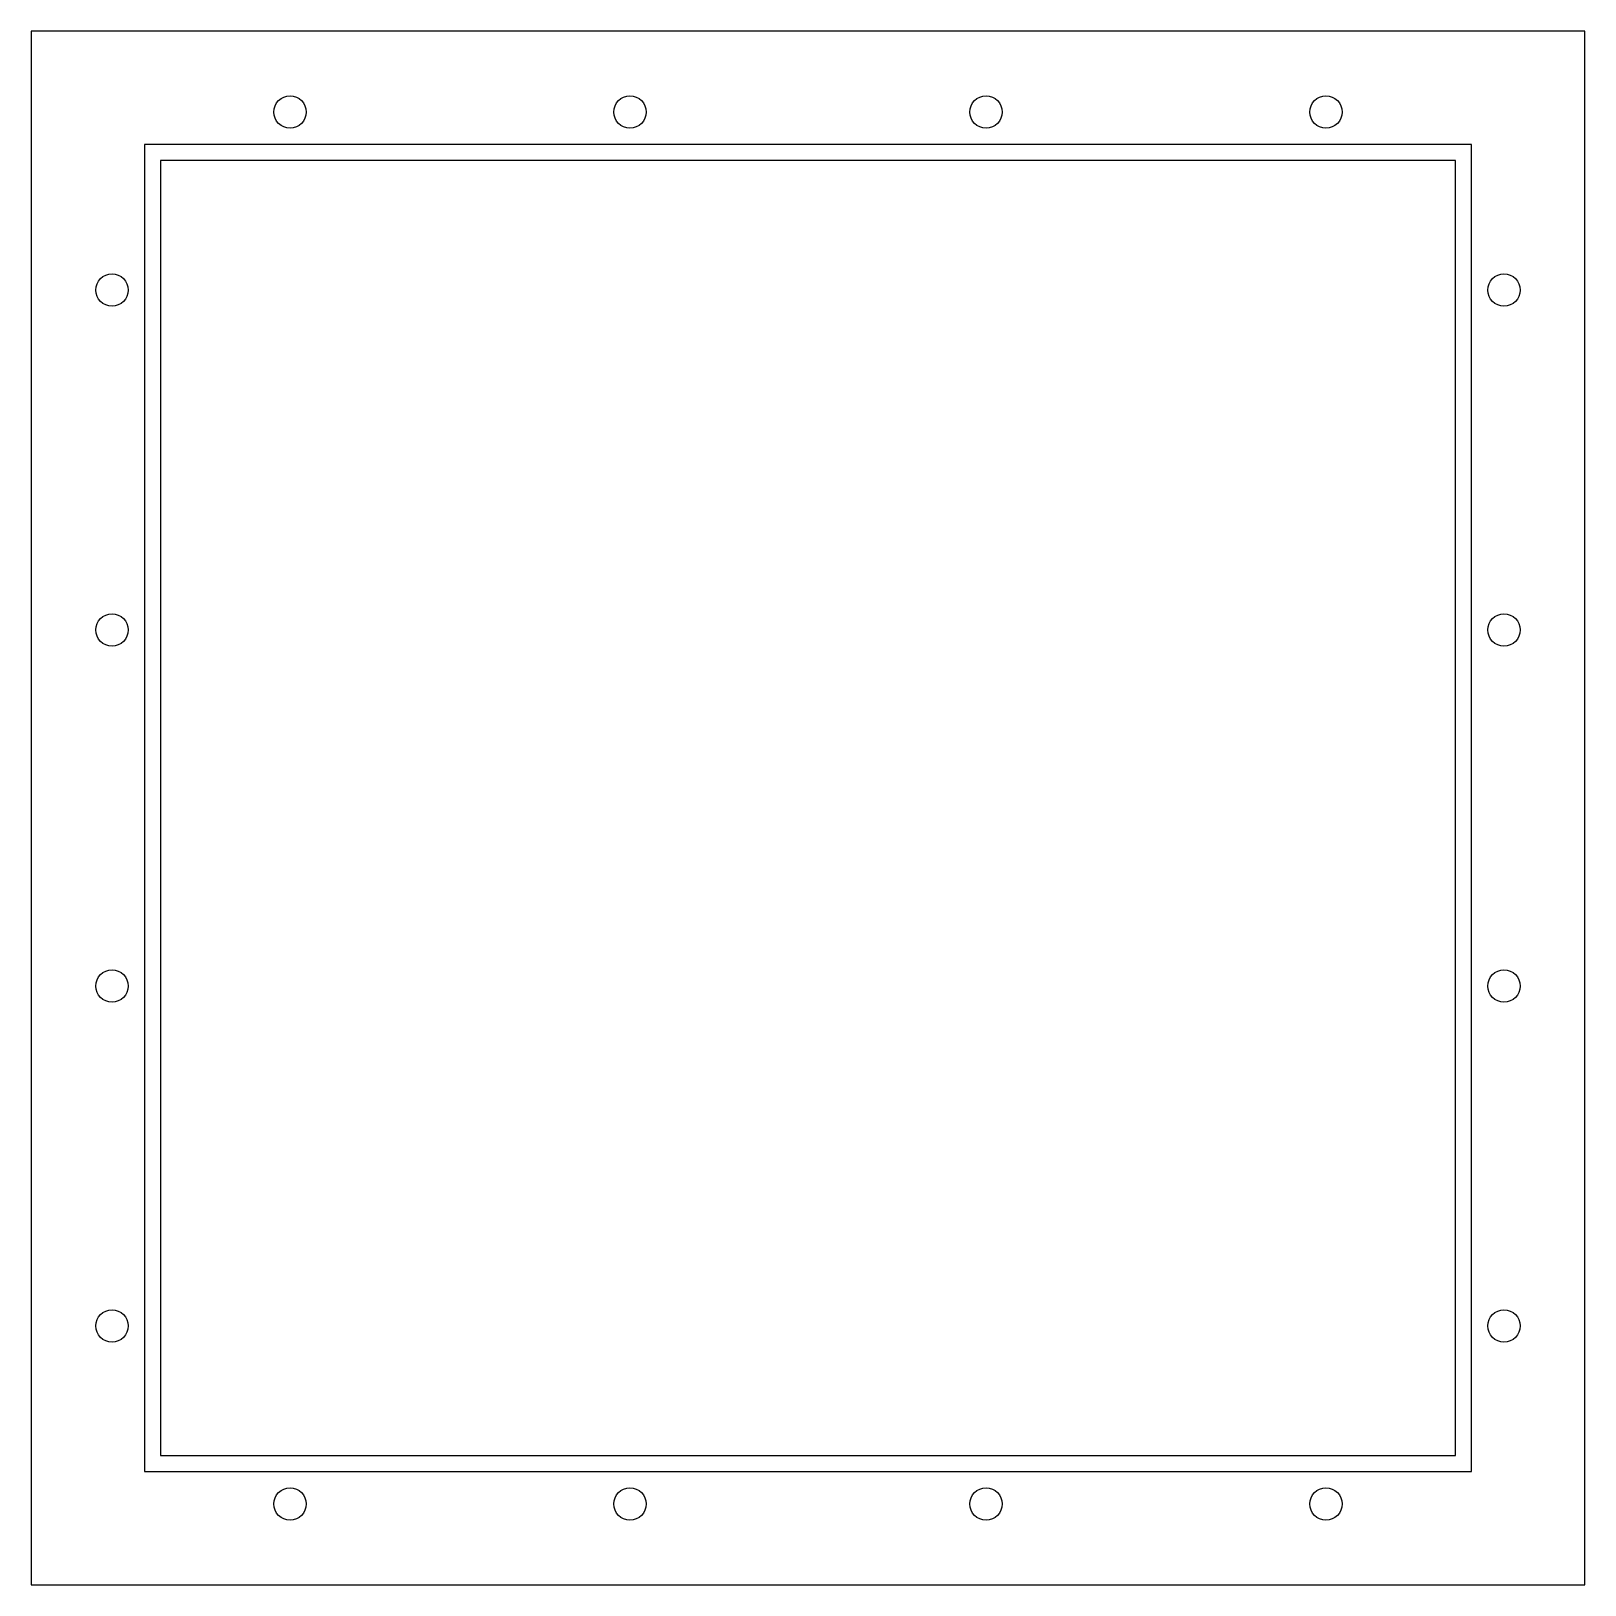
# Model space of a CAD drawing. Header units: inches. Extents: x 0 to 12, y 0 to 12.
import ezdxf

# ---------------------------------------------------------------- set-up
doc = ezdxf.new("R2010")
doc.units = ezdxf.units.IN
doc.header["$MEASUREMENT"] = 0
doc.layers.add('Default', color=70, linetype='Continuous')

msp = doc.modelspace()

# ---------------------------------------------------------------- linework, layer by layer
at = {"layer": 'Default'}
for points in [[(0, 0), (12, 0), (12, 12), (0, 12)], [(0.875, 0.875), (11.125, 0.875), (11.125, 11.125), (0.875, 11.125)], [(1, 1), (11, 1), (11, 11), (1, 11)]]:
    msp.add_lwpolyline(points, close=True, dxfattribs=at)
for centre in [(2, 11.375), (4.625, 11.375), (7.375, 11.375), (10, 11.375), (0.625, 10), (11.375, 10), (0.625, 7.375), (11.375, 7.375), (0.625, 4.625), (11.375, 4.625), (0.625, 2), (11.375, 2), (2, 0.625), (4.625, 0.625), (7.375, 0.625), (10, 0.625)]:
    msp.add_circle(centre, 0.125, dxfattribs=at)

doc.saveas('drawing.dxf')
